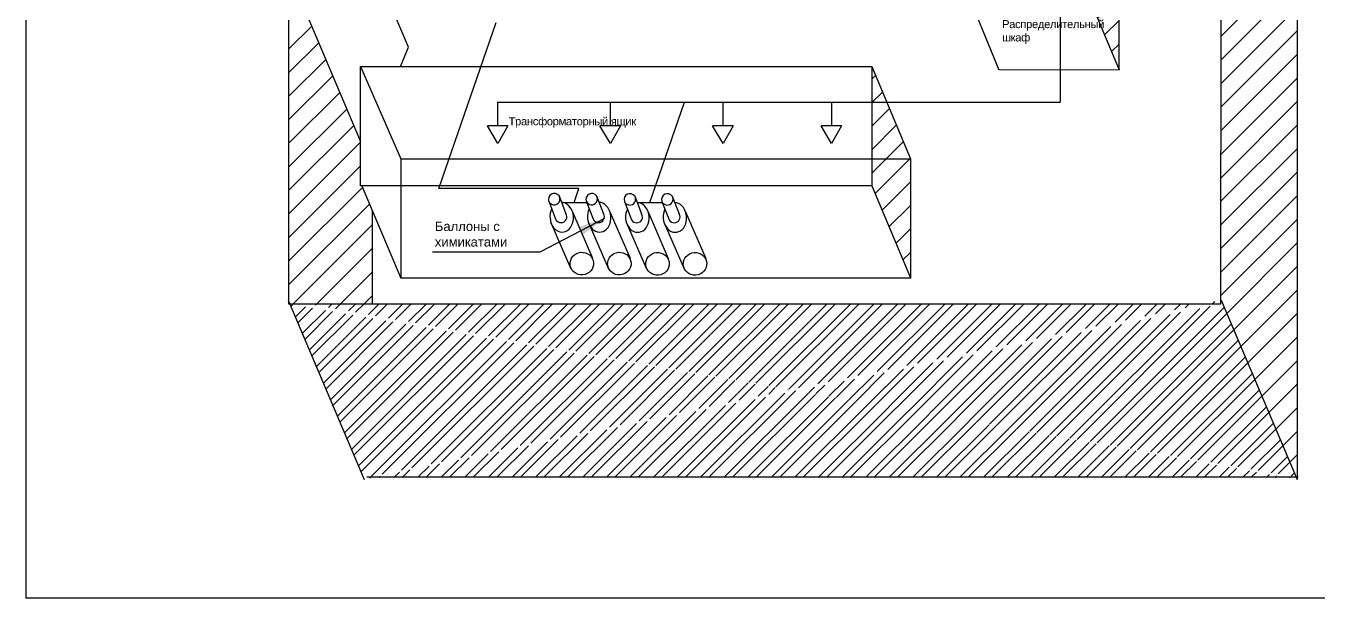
# Model space of a CAD drawing. Extents: x 48388 to 147340, y 33806 to 122092.
# Drawn here: x 71357 to 76206, y 60920 to 63068 of the extents above; entities that cross this region are included whole.
import ezdxf

# ---------------------------------------------------------------- set-up
doc = ezdxf.new("R2010")
doc.units = 0
doc.header["$LTSCALE"] = 1000
doc.header["$MEASUREMENT"] = 0
doc.layers.get('0').update_dxf_attribs({"linetype": 'CONTINUOUS'})
doc.styles.get("Standard").update_dxf_attribs({"font": 'GBENOR', "bigfont": 'GBCBIG'})
doc.dimstyles.get("Standard").update_dxf_attribs({"dimscale": 100, "dimtxt": 3.5, "dimasz": 1, "dimexe": 2.5, "dimexo": 3, "dimgap": 1.5, "dimtad": 1, "dimdec": 0, "dimzin": 0, "dimdsep": 46, "dimtxsty": 'Standard', "dimblk": 'ARCHTICK', "dimcen": 0.09, "dimadec": 0, "dimazin": 0, "dimtfac": 1, "dimtdec": 0, "dimtix": 1, "dimtmove": 2, "dimatfit": 3, "dimfxl": 1, "dimtolj": 1, "dimtzin": 0, "dimarcsym": 0})
pattern_1 = [(45, (57872.13, 54166.75), (-44.19417, 44.19417), [])]

msp = doc.modelspace()

# ---------------------------------------------------------------- hatches: boundary and pattern name
h = msp.add_hatch()
h.set_pattern_fill('ANSI31,_O', color=256, scale=500)
h.set_pattern_definition(pattern_1)
edge = h.paths.add_edge_path()
edge.add_line((75455.5, 62903.5), (75455.5, 64302.9))
edge.add_line((75312.2, 64621.1), (75455.5, 64302.9))
edge.add_line((75312.2, 64621.1), (75312.2, 63251))
edge.add_line((75310.8, 63249.9), (75455.5, 62903.4))
h = msp.add_hatch()
h.set_pattern_fill('ANSI31', color=256, scale=500, style=0)
h.set_pattern_definition(pattern_1)
edge = h.paths.add_edge_path()
edge.add_line((75838.4, 64134.8), (75835.9, 62023.7))
edge.add_line((75838.4, 64134.8), (76123.1, 63463))
edge.add_line((76123.1, 63463), (76123.1, 61366.2))
edge.add_line((75838.4, 62038), (76123.1, 61366.2))
h = msp.add_hatch()
h.set_pattern_fill('ANSI31,_O', color=256, scale=500)
h.set_pattern_definition(pattern_1)
edge = h.paths.add_edge_path()
edge.add_line((74528.5, 62914.9), (74528.5, 62467.6))
edge.add_line((74528.5, 62914.9), (74673.2, 62568.4))
edge.add_line((74673.3, 62568.7), (74673.3, 62121.4))
edge.add_line((74528.5, 62467.6), (74673.2, 62122.1))
h = msp.add_hatch()
h.set_pattern_fill('金属', color=256, scale=50, style=0)
h.set_pattern_definition([(45, (57872.13, 54166.75), (-44.19417, 44.19417), []), (45, (57872.13, 54198), (-44.19417, 44.19417), [])])
edge = h.paths.add_edge_path()
edge.add_line((72340.4, 62038), (72625.1, 61366.2))
edge.add_line((75835.9, 62023.7), (72343.3, 62023.7))
edge.add_line((76127.1, 61373.8), (72634.6, 61373.8))
edge.add_line((75838.4, 62038), (76123.1, 61366.2))

# ---------------------------------------------------------------- linework, layer by layer
for p, q in [((71356.8, 66801), (71356.8, 60920.4)), ((75455.5, 62903.5), (75455.5, 64302.9)), ((75838.4, 64134.8), (75835.9, 62023.7)), ((72505.5, 63661.5), (72790.1, 62989.6)), ((76123.1, 63463), (76123.1, 61366.2)), ((72343.3, 62023.7), (72343.3, 63260.7)), ((72344.4, 63264.6), (72611.9, 62633.3)), ((74861.5, 63251), (75005.2, 62903.4)), ((75310.8, 63249.9), (75455.5, 62903.4)), ((72343.3, 62981), (72428.5, 63066.2)), ((72343.3, 62892.7), (72454.8, 63004.2)), ((72761.7, 62914.9), (72790.8, 62988.1)), ((72343.3, 62804.3), (72481.1, 62942.1)), ((72611.9, 62914.9), (72763, 62568.4)), ((72611.9, 62914.9), (74528.5, 62914.9)), ((72611.9, 62467.6), (72611.9, 62914.9)), ((74528.5, 62914.9), (74673.2, 62568.4)), ((74528.5, 62914.9), (74528.5, 62467.6)), ((75007.5, 62903.5), (75455.5, 62903.4)), ((72343.3, 62715.9), (72507.4, 62880)), ((72343.3, 62627.5), (72533.7, 62817.9)), ((72343.3, 62539.1), (72560, 62755.8)), ((72343.3, 62450.7), (72586.3, 62693.7)), ((73126.4, 62626.9), (73087.2, 62693.1)), ((73164.1, 62693), (73087.2, 62693.1)), ((73164.1, 62693), (73126.4, 62626.9)), ((73548.6, 62626.9), (73509.3, 62693.1)), ((73586.3, 62693), (73509.3, 62693.1)), ((73586.3, 62693), (73548.6, 62626.9)), ((73970.9, 62626.9), (73931.7, 62693.1)), ((74008.6, 62693), (73931.7, 62693.1)), ((74008.6, 62693), (73970.9, 62626.9)), ((74377.6, 62626.9), (74338.3, 62693.1)), ((74415.3, 62693), (74338.3, 62693.1)), ((74415.3, 62693), (74377.6, 62626.9)), ((72343.3, 62362.3), (72611.9, 62631)), ((72763, 62568.9), (72763, 62121.5)), ((72763, 62568.4), (74673.2, 62568.4)), ((74673.3, 62568.7), (74673.3, 62121.4)), ((72343.3, 62273.9), (72611.9, 62542.6)), ((72343.3, 62185.5), (72619.2, 62461.5)), ((74528.5, 62467.6), (72611.9, 62467.6)), ((72615.3, 62470.6), (72763, 62121.5)), ((74528.5, 62467.6), (74673.2, 62122.1)), ((73317, 62410.1), (73344.3, 62340.4)), ((73355.8, 62429.8), (73381.9, 62362.9)), ((73457.7, 62410.1), (73485, 62340.4)), ((73496.4, 62429.8), (73522.6, 62362.9)), ((73600.7, 62409.2), (73628, 62339.5)), ((73639.4, 62428.9), (73665.6, 62362.1)), ((73741.3, 62409.2), (73768.6, 62339.5)), ((73780.1, 62428.9), (73806.3, 62362.1)), ((72343.3, 62097.2), (72645.5, 62399.3)), ((72655.1, 62376.7), (72655.1, 62023.7)), ((73406.1, 62370.3), (73481.8, 62195.5)), ((73546.8, 62370.3), (73622.5, 62195.5)), ((73689.8, 62369.4), (73765.5, 62194.7)), ((73830.4, 62369.4), (73906.2, 62194.7)), ((72358.2, 62023.7), (72655.1, 62320.6)), ((73324.4, 62332.6), (73400.5, 62156.6)), ((73465, 62332.6), (73541.1, 62156.6)), ((73608.1, 62331.7), (73684.1, 62155.8)), ((73748.7, 62331.7), (73824.8, 62155.8)), ((72446.6, 62023.7), (72655.1, 62232.2)), ((72535, 62023.7), (72655.1, 62143.8)), ((74675.2, 62121.5), (72763, 62121.5)), ((72340.4, 62038), (72625.1, 61366.2)), ((75835.9, 62023.7), (72343.3, 62023.7)), ((72623.4, 62023.7), (72655.1, 62055.4)), ((75838.4, 62038), (76123.1, 61366.2)), ((76127.1, 61373.8), (72634.6, 61373.8)), ((79204.9, 60920.4), (71356.8, 60920.4))]:
    msp.add_line(p, q)
at = {"color": 1}
for p, q in [((75235.1, 65554.2), (75235.1, 62781)), ((72905.5, 62457.8), (73120.6, 63080.9)), ((73125.7, 62781), (75235.1, 62781)), ((73125.7, 62781), (73125.7, 62693.1)), ((73547.8, 62781), (73547.8, 62693.1)), ((73696.1, 62404.5), (73826.1, 62781)), ((73970.1, 62781), (73970.1, 62693.1)), ((74376.8, 62781), (74376.8, 62693.1)), ((73430.5, 62457.8), (72905.5, 62457.8)), ((73412.4, 62405.4), (73430.5, 62457.8)), ((73365.3, 62405.5), (73459.5, 62405.3)), ((73648.9, 62404.6), (73743.2, 62404.4))]:
    msp.add_line(p, q, dxfattribs=at)
for centre, radius, start, end in [((73337.9, 62416.9), 22, 35.8249, 197.6322), ((73337.3, 62418.1), 21.8, 201.5623, 32.2361), ((73478.6, 62416.9), 22, 35.8249, 197.6322), ((73478, 62418.1), 21.8, 201.5623, 32.2361), ((73621.6, 62416), 22, 35.8249, 197.6322), ((73621, 62417.3), 21.8, 201.5623, 32.2361), ((73762.3, 62416), 22, 35.8249, 197.6322), ((73761.6, 62417.3), 21.8, 201.5623, 32.2361), ((73363.2, 62351.5), 21.9, 210.4497, 31.4737), ((73503.9, 62351.5), 21.9, 210.4497, 31.4737), ((73646.9, 62350.6), 21.9, 210.4497, 31.4737), ((73787.6, 62350.6), 21.9, 210.4497, 31.4737)]:
    msp.add_arc(centre, radius, start, end)
for centre, major_axis, ratio, start_param, end_param in [((73365.8, 62349.8), (-4.5, 55.6), 0.788528, 0.908371, 6.192893), ((73506.4, 62349.8), (-4.5, 55.6), 0.788528, 0.908371, 6.192893), ((73649.4, 62348.9), (-4.5, 55.6), 0.788528, 0.908371, 6.192893), ((73790.1, 62348.9), (-4.5, 55.6), 0.788528, 0.908371, 6.192893), ((73441.3, 62175.7), (43.9, 3.5), 0.964948, -3.141592653589793, 3.141592653589793), ((73582, 62175.7), (43.9, 3.5), 0.964948, -3.141592653589793, 3.141592653589793), ((73725, 62174.8), (43.9, 3.5), 0.964948, -3.141592653589793, 3.141592653589793), ((73865.6, 62174.8), (43.9, 3.5), 0.964948, -3.141592653589793, 3.141592653589793)]:
    msp.add_ellipse(centre, major_axis=major_axis, ratio=ratio, start_param=start_param, end_param=end_param)

# ---------------------------------------------------------------- texts
at = {"attachment_point": 1}
for s, insert, char_height, width in [('{\\fArial|b0|i0|c204|p34;\\T0.95;Распределительный\\Pшкаф}', (75016.9, 63089.3), 30, 275.596), ('{\\fArial|b0|i0|c204|p34;\\T0.95;Трансформаторный ящик}', (73166.7, 62724.7), 30, 479.25), ('{\\fArial|b0|i0|c204|p34;\\H0.58333x;Баллоны с химикатами}', (72890.1, 62333), 60, 275.596)]:
    msp.add_mtext(s, dxfattribs=dict(at, insert=insert, char_height=char_height, width=width))

# ---------------------------------------------------------------- leaders
msp.add_leader([(73526.4, 62344.8), (73283.4, 62218.3), (72881.3, 62218.3)], dimstyle='Standard', override={"dimgap": 1.5, "dimtad": 0})

doc.saveas('drawing.dxf')
